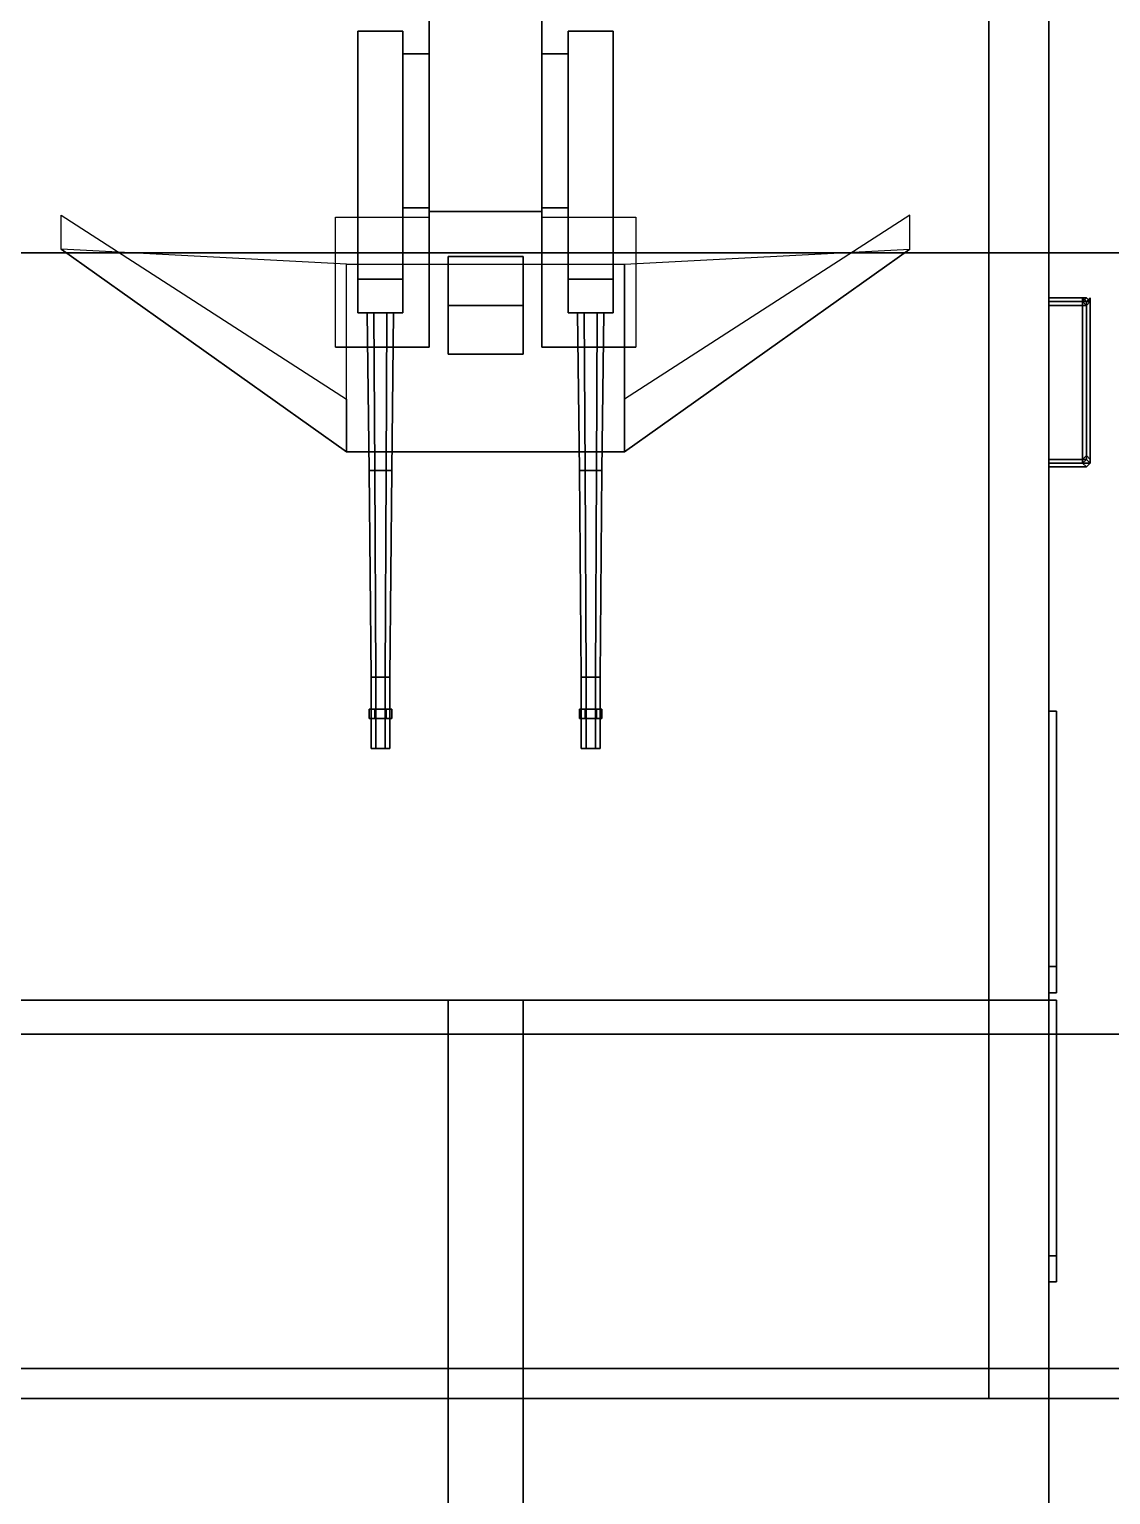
# Model space of a CAD drawing. Header units: millimetres. Extents: x -4.3 to 4.2, y -17.1 to 26.5.
# Drawn here: x -1.215 to 1.665, y 9.744 to 13.645 of the extents above; entities that cross this region are included whole.
import ezdxf

# ---------------------------------------------------------------- set-up
doc = ezdxf.new("R2010")
doc.units = ezdxf.units.MM
for name, color, linetype in [('gun', 1, 'Continuous'), ('sleeve', 5, 'Continuous'), ('turret', 2, 'Continuous')]:
    doc.layers.add(name, color=color, linetype=linetype)

msp = doc.modelspace()

# ---------------------------------------------------------------- linework, layer by layer
for points in [[(4.2, 16.87, -0.3447), (4.2, 10.97, -1.04), (-4.2, 10.97, -1.04), (-4.2, 16.87, -0.3447)], [(1.34, 15.01, 1.21), (-1.34, 15.01, 1.21), (-1.34, 10, 1.21), (1.34, 10, 1.21)], [(1.34, 15.01, 1.21), (1.34, 10, 1.21), (1.34, 10, 3.17), (1.34, 15.01, 3.17)], [(1.5, 11.06, 5.6), (1.5, 14.9, 5.6), (-1.5, 14.9, 5.6), (-1.5, 11.06, 5.6)], [(-1.5, 13.05, 5.5), (-1.5, 14.9, 5.5), (1.5, 14.9, 5.5), (1.5, 13.05, 5.5)], [(1.5, 13.05, 5.5), (1.5, 14.9, 5.5), (1.5, 14.9, 5.6), (1.5, 8.95, 5.6)], [(3.25, 13.05, 3.4), (3.83, 14.17, 3.4), (-3.83, 14.17, 3.4), (-3.25, 13.05, 3.4)], [(-3.25, 13.05, 3.17), (-3.83, 14.17, 3.17), (3.83, 14.17, 3.17), (3.25, 13.05, 3.17)], [(-3.25, 10.08, 3.17), (-3.25, 13.05, 3.17), (3.25, 13.05, 3.17), (3.25, 10.08, 3.17)], [(1.5, 13.05, 5.5), (1.5, 13.05, 3.4), (-1.5, 13.05, 3.4), (-1.5, 13.05, 5.5)], [(3.25, 10.08, 3.4), (3.25, 13.05, 3.4), (1.5, 13.05, 3.4), (1.5, 8.95, 3.4)], [(1.5, 11.83, 3.52), (1.5, 13.05, 3.4), (1.5, 13.05, 5.5), (1.5, 11.83, 5.32)], [(1.5, 11.83, 3.52), (1.5, 10.38, 3.52), (1.5, 8.95, 3.4), (1.5, 13.05, 3.4)], [(1.5, 13.05, 5.5), (1.5, 8.95, 5.6), (1.5, 10.38, 5.32), (1.5, 11.83, 5.32)], [(1.5, 12.93, 5.56), (1.5, 12.92, 5.57), (1.61, 12.92, 5.57), (1.6, 12.93, 5.56)], [(1.5, 12.92, 5.55), (1.5, 12.93, 5.56), (1.6, 12.93, 5.56), (1.59, 12.92, 5.55)], [(1.5, 12.91, 5.56), (1.5, 12.92, 5.55), (1.59, 12.92, 5.55), (1.6, 12.91, 5.56)], [(1.5, 12.92, 5.57), (1.5, 12.91, 5.56), (1.6, 12.91, 5.56), (1.61, 12.92, 5.57)], [(1.6, 12.93, 3.4), (1.59, 12.92, 3.4), (1.59, 12.92, 5.55), (1.6, 12.93, 5.56)], [(1.6, 12.92, 3.85), (1.59, 12.93, 3.84), (1.59, 12.5, 3.84), (1.6, 12.51, 3.85)], [(1.59, 12.93, 3.84), (1.6, 12.92, 3.83), (1.6, 12.51, 3.83), (1.59, 12.5, 3.84)], [(1.6, 12.92, 3.57), (1.59, 12.93, 3.56), (1.59, 12.5, 3.56), (1.6, 12.51, 3.57)], [(1.59, 12.93, 3.56), (1.6, 12.92, 3.55), (1.6, 12.51, 3.55), (1.59, 12.5, 3.56)], [(1.59, 12.92, 3.4), (1.6, 12.91, 3.4), (1.6, 12.91, 5.56), (1.59, 12.92, 5.55)], [(1.6, 12.91, 4.67), (1.59, 12.92, 4.66), (1.59, 12.49, 4.66), (1.6, 12.5, 4.67)], [(1.59, 12.92, 4.66), (1.6, 12.91, 4.65), (1.6, 12.5, 4.65), (1.59, 12.49, 4.66)], [(1.6, 12.91, 4.39), (1.59, 12.92, 4.38), (1.59, 12.49, 4.38), (1.6, 12.5, 4.39)], [(1.59, 12.92, 4.38), (1.6, 12.91, 4.37), (1.6, 12.5, 4.37), (1.59, 12.49, 4.38)], [(1.6, 12.91, 4.12), (1.59, 12.92, 4.11), (1.59, 12.49, 4.11), (1.6, 12.5, 4.12)], [(1.59, 12.92, 4.11), (1.6, 12.91, 4.1), (1.6, 12.5, 4.1), (1.59, 12.49, 4.11)], [(1.6, 12.91, 5.5), (1.59, 12.92, 5.49), (1.59, 12.49, 5.49), (1.6, 12.5, 5.5)], [(1.59, 12.92, 5.49), (1.6, 12.91, 5.48), (1.6, 12.5, 5.48), (1.59, 12.49, 5.49)], [(1.6, 12.91, 5.22), (1.59, 12.92, 5.21), (1.59, 12.49, 5.21), (1.6, 12.5, 5.22)], [(1.59, 12.92, 5.21), (1.6, 12.91, 5.2), (1.6, 12.5, 5.2), (1.59, 12.49, 5.21)], [(1.6, 12.91, 4.95), (1.59, 12.92, 4.94), (1.59, 12.49, 4.94), (1.6, 12.5, 4.95)], [(1.59, 12.92, 4.94), (1.6, 12.91, 4.93), (1.6, 12.5, 4.93), (1.59, 12.49, 4.94)], [(1.61, 12.92, 3.4), (1.6, 12.93, 3.4), (1.6, 12.93, 5.56), (1.61, 12.92, 5.57)], [(1.61, 12.93, 3.84), (1.6, 12.92, 3.85), (1.6, 12.51, 3.85), (1.61, 12.5, 3.84)], [(1.6, 12.92, 3.83), (1.61, 12.93, 3.84), (1.61, 12.5, 3.84), (1.6, 12.51, 3.83)], [(1.61, 12.93, 3.56), (1.6, 12.92, 3.57), (1.6, 12.51, 3.57), (1.61, 12.5, 3.56)], [(1.6, 12.92, 3.55), (1.61, 12.93, 3.56), (1.61, 12.5, 3.56), (1.6, 12.51, 3.55)], [(1.6, 12.91, 3.4), (1.61, 12.92, 3.4), (1.61, 12.92, 5.57), (1.6, 12.91, 5.56)], [(1.61, 12.92, 4.66), (1.6, 12.91, 4.67), (1.6, 12.5, 4.67), (1.61, 12.49, 4.66)], [(1.6, 12.91, 4.65), (1.61, 12.92, 4.66), (1.61, 12.49, 4.66), (1.6, 12.5, 4.65)], [(1.61, 12.92, 4.38), (1.6, 12.91, 4.39), (1.6, 12.5, 4.39), (1.61, 12.49, 4.38)], [(1.6, 12.91, 4.37), (1.61, 12.92, 4.38), (1.61, 12.49, 4.38), (1.6, 12.5, 4.37)], [(1.61, 12.92, 4.11), (1.6, 12.91, 4.12), (1.6, 12.5, 4.12), (1.61, 12.49, 4.11)], [(1.6, 12.91, 4.1), (1.61, 12.92, 4.11), (1.61, 12.49, 4.11), (1.6, 12.5, 4.1)], [(1.61, 12.92, 5.49), (1.6, 12.91, 5.5), (1.6, 12.5, 5.5), (1.61, 12.49, 5.49)], [(1.6, 12.91, 5.48), (1.61, 12.92, 5.49), (1.61, 12.49, 5.49), (1.6, 12.5, 5.48)], [(1.61, 12.92, 5.21), (1.6, 12.91, 5.22), (1.6, 12.5, 5.22), (1.61, 12.49, 5.21)], [(1.6, 12.91, 5.2), (1.61, 12.92, 5.21), (1.61, 12.49, 5.21), (1.6, 12.5, 5.2)], [(1.61, 12.92, 4.94), (1.6, 12.91, 4.95), (1.6, 12.5, 4.95), (1.61, 12.49, 4.94)], [(1.6, 12.91, 4.93), (1.61, 12.92, 4.94), (1.61, 12.49, 4.94), (1.6, 12.5, 4.93)], [(1.5, 12.5, 5.56), (1.5, 12.49, 5.57), (1.61, 12.49, 5.57), (1.6, 12.5, 5.56)], [(1.5, 12.49, 5.55), (1.5, 12.5, 5.56), (1.6, 12.5, 5.56), (1.59, 12.49, 5.55)], [(1.5, 12.48, 5.56), (1.5, 12.49, 5.55), (1.59, 12.49, 5.55), (1.6, 12.48, 5.56)], [(1.5, 12.49, 5.57), (1.5, 12.48, 5.56), (1.6, 12.48, 5.56), (1.61, 12.49, 5.57)], [(1.6, 12.5, 3.4), (1.59, 12.49, 3.4), (1.59, 12.49, 5.55), (1.6, 12.5, 5.56)], [(1.59, 12.49, 3.4), (1.6, 12.48, 3.4), (1.6, 12.48, 5.56), (1.59, 12.49, 5.55)], [(1.61, 12.49, 3.4), (1.6, 12.5, 3.4), (1.6, 12.5, 5.56), (1.61, 12.49, 5.57)], [(1.6, 12.48, 3.4), (1.61, 12.49, 3.4), (1.61, 12.49, 5.57), (1.6, 12.48, 5.56)], [(1.52, 11.83, 5.32), (1.52, 11.83, 3.52), (1.5, 11.83, 3.52), (1.5, 11.83, 5.32)], [(1.52, 11.83, 3.52), (1.52, 11.15, 3.52), (1.5, 11.15, 3.52), (1.5, 11.83, 3.52)], [(1.5, 11.83, 5.32), (1.5, 11.15, 5.32), (1.52, 11.15, 5.32), (1.52, 11.83, 5.32)], [(1.52, 11.15, 5.32), (1.52, 11.15, 3.52), (1.52, 11.83, 3.52), (1.52, 11.83, 5.32)], [(1.5, 11.15, 5.32), (1.5, 11.15, 5.24), (1.52, 11.15, 5.24), (1.52, 11.15, 5.32)], [(1.52, 11.15, 5.16), (1.52, 11.08, 5.16), (1.5, 11.08, 5.16), (1.5, 11.15, 5.16)], [(1.5, 11.15, 5.24), (1.5, 11.08, 5.24), (1.52, 11.08, 5.24), (1.52, 11.15, 5.24)], [(1.5, 11.15, 3.69), (1.5, 11.08, 3.69), (1.52, 11.08, 3.69), (1.52, 11.15, 3.69)], [(1.52, 11.15, 3.61), (1.52, 11.08, 3.61), (1.5, 11.08, 3.61), (1.5, 11.15, 3.61)], [(1.5, 11.15, 5.16), (1.5, 11.15, 3.69), (1.52, 11.15, 3.69), (1.52, 11.15, 5.16)], [(1.52, 11.15, 3.52), (1.52, 11.15, 3.61), (1.5, 11.15, 3.61), (1.5, 11.15, 3.52)], [(1.5, 11.15, 3.61), (1.5, 11.08, 3.61), (1.5, 11.06, 3.52), (1.5, 11.15, 3.52)], [(1.5, 11.15, 5.16), (1.5, 11.08, 5.16), (1.5, 11.08, 3.69), (1.5, 11.15, 3.69)], [(1.5, 11.15, 5.32), (1.5, 11.06, 5.32), (1.5, 11.08, 5.24), (1.5, 11.15, 5.24)], [(1.52, 11.08, 5.24), (1.52, 11.08, 5.16), (1.52, 11.15, 5.16), (1.52, 11.15, 5.24)], [(1.52, 11.08, 3.69), (1.52, 11.08, 3.61), (1.52, 11.15, 3.61), (1.52, 11.15, 3.69)], [(1.5, 11.08, 5.24), (1.5, 11.08, 5.16), (1.52, 11.08, 5.16), (1.52, 11.08, 5.24)], [(1.5, 11.08, 3.69), (1.5, 11.08, 3.61), (1.52, 11.08, 3.61), (1.52, 11.08, 3.69)], [(1.5, 11.06, 5.32), (1.5, 11.06, 3.52), (1.5, 11.08, 3.61), (1.5, 11.08, 5.24)], [(-1.5, 11.06, 5.6), (-1.5, 8.95, 5.6), (-0.1, 8.95, 5.74), (-0.1, 11.06, 5.74)], [(0.1, 11.06, 5.74), (1.5, 11.06, 5.6), (-1.5, 11.06, 5.6), (-0.1, 11.06, 5.74)], [(-0.1, 11.06, 5.74), (-0.1, 8.95, 5.74), (0.1, 8.95, 5.74), (0.1, 11.06, 5.74)], [(0.1, 8.95, 5.74), (1.5, 8.95, 5.6), (1.5, 11.06, 5.6), (0.1, 11.06, 5.74)], [(1.52, 11.06, 5.32), (1.52, 11.06, 3.52), (1.5, 11.06, 3.52), (1.5, 11.06, 5.32)], [(1.52, 11.06, 3.52), (1.52, 10.38, 3.52), (1.5, 10.38, 3.52), (1.5, 11.06, 3.52)], [(1.5, 11.06, 5.32), (1.5, 10.38, 5.32), (1.52, 10.38, 5.32), (1.52, 11.06, 5.32)], [(1.52, 10.38, 5.32), (1.52, 10.38, 3.52), (1.52, 11.06, 3.52), (1.52, 11.06, 5.32)], [(4.2, 10.97, -1.04), (4.2, -10.52, -1.04), (-4.2, -10.52, -1.04), (-4.2, 10.97, -1.04)], [(1.5, 10.38, 5.16), (1.5, 10.38, 3.69), (1.52, 10.38, 3.69), (1.52, 10.38, 5.16)], [(1.52, 10.38, 3.52), (1.52, 10.38, 3.61), (1.5, 10.38, 3.61), (1.5, 10.38, 3.52)], [(1.52, 10.38, 3.61), (1.52, 10.31, 3.61), (1.5, 10.31, 3.61), (1.5, 10.38, 3.61)], [(1.5, 10.38, 3.69), (1.5, 10.31, 3.69), (1.52, 10.31, 3.69), (1.52, 10.38, 3.69)], [(1.5, 10.38, 5.32), (1.5, 10.38, 5.24), (1.52, 10.38, 5.24), (1.52, 10.38, 5.32)], [(1.5, 10.38, 5.24), (1.5, 10.31, 5.24), (1.52, 10.31, 5.24), (1.52, 10.38, 5.24)], [(1.52, 10.38, 5.16), (1.52, 10.31, 5.16), (1.5, 10.31, 5.16), (1.5, 10.38, 5.16)], [(1.5, 10.38, 3.61), (1.5, 10.31, 3.61), (1.5, 8.95, 3.4), (1.5, 10.38, 3.52)], [(1.5, 10.38, 5.16), (1.5, 10.31, 5.16), (1.5, 10.31, 3.69), (1.5, 10.38, 3.69)], [(1.5, 10.38, 5.32), (1.5, 8.95, 5.6), (1.5, 10.31, 5.24), (1.5, 10.38, 5.24)], [(1.52, 10.31, 3.69), (1.52, 10.31, 3.61), (1.52, 10.38, 3.61), (1.52, 10.38, 3.69)], [(1.52, 10.31, 5.24), (1.52, 10.31, 5.16), (1.52, 10.38, 5.16), (1.52, 10.38, 5.24)], [(1.5, 10.31, 3.69), (1.5, 10.31, 3.61), (1.52, 10.31, 3.61), (1.52, 10.31, 3.69)], [(1.5, 10.31, 5.24), (1.5, 10.31, 5.16), (1.52, 10.31, 5.16), (1.52, 10.31, 5.24)], [(1.5, 8.95, 5.6), (1.5, 8.95, 3.4), (1.5, 10.31, 3.61), (1.5, 10.31, 5.24)], [(3.25, 10.08, 3.17), (1.5, 8.95, 3.17), (-1.5, 8.95, 3.17), (-3.25, 10.08, 3.17)], [(1.5, 8.95, 3.4), (1.5, 8.95, 3.17), (3.25, 10.08, 3.17), (3.25, 10.08, 3.4)], [(3.1, 10, 1.21), (-3.1, 10, 1.21), (-4.2, 6.98, 1.21), (4.2, 6.98, 1.21)], [(1.34, 10, 3.17), (1.34, 10, 1.21), (3.1, 10, 1.21), (3.1, 10, 3.17)]]:
    msp.add_3dface(points)
at = {"layer": 'gun'}
for points in [[(-0.31, 12.47, 6.35), (-0.295, 12.47, 6.376), (-0.2975, 12.89, 6.3803), (-0.315, 12.89, 6.35)], [(-0.295, 12.47, 6.324), (-0.31, 12.47, 6.35), (-0.315, 12.89, 6.35), (-0.2975, 12.89, 6.3197)], [(-0.295, 12.47, 6.604), (-0.31, 12.47, 6.63), (-0.315, 12.89, 6.63), (-0.2975, 12.89, 6.5997)], [(-0.31, 12.47, 6.63), (-0.295, 12.47, 6.656), (-0.2975, 12.89, 6.6603), (-0.315, 12.89, 6.63)], [(-0.265, 12.47, 6.324), (-0.295, 12.47, 6.324), (-0.2975, 12.89, 6.3197), (-0.2625, 12.89, 6.3197)], [(-0.295, 12.47, 6.376), (-0.265, 12.47, 6.376), (-0.2625, 12.89, 6.3803), (-0.2975, 12.89, 6.3803)], [(-0.295, 12.47, 6.656), (-0.265, 12.47, 6.656), (-0.2625, 12.89, 6.6603), (-0.2975, 12.89, 6.6603)], [(-0.265, 12.47, 6.604), (-0.295, 12.47, 6.604), (-0.2975, 12.89, 6.5997), (-0.2625, 12.89, 6.5997)], [(-0.265, 12.47, 6.376), (-0.25, 12.47, 6.35), (-0.245, 12.89, 6.35), (-0.2625, 12.89, 6.3803)], [(-0.25, 12.47, 6.35), (-0.265, 12.47, 6.324), (-0.2625, 12.89, 6.3197), (-0.245, 12.89, 6.35)], [(-0.25, 12.47, 6.63), (-0.265, 12.47, 6.604), (-0.2625, 12.89, 6.5997), (-0.245, 12.89, 6.63)], [(-0.265, 12.47, 6.656), (-0.25, 12.47, 6.63), (-0.245, 12.89, 6.63), (-0.2625, 12.89, 6.6603)], [(0.265, 12.47, 6.324), (0.25, 12.47, 6.35), (0.245, 12.89, 6.35), (0.2625, 12.89, 6.3197)], [(0.25, 12.47, 6.35), (0.265, 12.47, 6.376), (0.2625, 12.89, 6.3803), (0.245, 12.89, 6.35)], [(0.265, 12.47, 6.604), (0.25, 12.47, 6.63), (0.245, 12.89, 6.63), (0.2625, 12.89, 6.5997)], [(0.25, 12.47, 6.63), (0.265, 12.47, 6.656), (0.2625, 12.89, 6.6603), (0.245, 12.89, 6.63)], [(0.265, 12.47, 6.376), (0.295, 12.47, 6.376), (0.2975, 12.89, 6.3803), (0.2625, 12.89, 6.3803)], [(0.295, 12.47, 6.324), (0.265, 12.47, 6.324), (0.2625, 12.89, 6.3197), (0.2975, 12.89, 6.3197)], [(0.265, 12.47, 6.656), (0.295, 12.47, 6.656), (0.2975, 12.89, 6.6603), (0.2625, 12.89, 6.6603)], [(0.295, 12.47, 6.604), (0.265, 12.47, 6.604), (0.2625, 12.89, 6.5997), (0.2975, 12.89, 6.5997)], [(0.31, 12.47, 6.35), (0.295, 12.47, 6.324), (0.2975, 12.89, 6.3197), (0.315, 12.89, 6.35)], [(0.295, 12.47, 6.376), (0.31, 12.47, 6.35), (0.315, 12.89, 6.35), (0.2975, 12.89, 6.3803)], [(0.31, 12.47, 6.63), (0.295, 12.47, 6.604), (0.2975, 12.89, 6.5997), (0.315, 12.89, 6.63)], [(0.295, 12.47, 6.656), (0.31, 12.47, 6.63), (0.315, 12.89, 6.63), (0.2975, 12.89, 6.6603)], [(-0.295, 12.47, 6.376), (-0.31, 12.47, 6.35), (-0.305, 11.92, 6.35), (-0.2925, 11.92, 6.3717)], [(-0.31, 12.47, 6.35), (-0.295, 12.47, 6.324), (-0.2925, 11.92, 6.3283), (-0.305, 11.92, 6.35)], [(-0.31, 12.47, 6.63), (-0.295, 12.47, 6.604), (-0.2925, 11.92, 6.6083), (-0.305, 11.92, 6.63)], [(-0.295, 12.47, 6.656), (-0.31, 12.47, 6.63), (-0.305, 11.92, 6.63), (-0.2925, 11.92, 6.6517)], [(-0.295, 12.47, 6.324), (-0.265, 12.47, 6.324), (-0.2675, 11.92, 6.3283), (-0.2925, 11.92, 6.3283)], [(-0.265, 12.47, 6.376), (-0.295, 12.47, 6.376), (-0.2925, 11.92, 6.3717), (-0.2675, 11.92, 6.3717)], [(-0.265, 12.47, 6.656), (-0.295, 12.47, 6.656), (-0.2925, 11.92, 6.6517), (-0.2675, 11.92, 6.6517)], [(-0.295, 12.47, 6.604), (-0.265, 12.47, 6.604), (-0.2675, 11.92, 6.6083), (-0.2925, 11.92, 6.6083)], [(-0.25, 12.47, 6.35), (-0.265, 12.47, 6.376), (-0.2675, 11.92, 6.3717), (-0.255, 11.92, 6.35)], [(-0.265, 12.47, 6.324), (-0.25, 12.47, 6.35), (-0.255, 11.92, 6.35), (-0.2675, 11.92, 6.3283)], [(-0.265, 12.47, 6.604), (-0.25, 12.47, 6.63), (-0.255, 11.92, 6.63), (-0.2675, 11.92, 6.6083)], [(-0.25, 12.47, 6.63), (-0.265, 12.47, 6.656), (-0.2675, 11.92, 6.6517), (-0.255, 11.92, 6.63)], [(0.25, 12.47, 6.35), (0.265, 12.47, 6.324), (0.2675, 11.92, 6.3283), (0.255, 11.92, 6.35)], [(0.265, 12.47, 6.376), (0.25, 12.47, 6.35), (0.255, 11.92, 6.35), (0.2675, 11.92, 6.3717)], [(0.25, 12.47, 6.63), (0.265, 12.47, 6.604), (0.2675, 11.92, 6.6083), (0.255, 11.92, 6.63)], [(0.265, 12.47, 6.656), (0.25, 12.47, 6.63), (0.255, 11.92, 6.63), (0.2675, 11.92, 6.6517)], [(0.295, 12.47, 6.376), (0.265, 12.47, 6.376), (0.2675, 11.92, 6.3717), (0.2925, 11.92, 6.3717)], [(0.265, 12.47, 6.324), (0.295, 12.47, 6.324), (0.2925, 11.92, 6.3283), (0.2675, 11.92, 6.3283)], [(0.295, 12.47, 6.656), (0.265, 12.47, 6.656), (0.2675, 11.92, 6.6517), (0.2925, 11.92, 6.6517)], [(0.265, 12.47, 6.604), (0.295, 12.47, 6.604), (0.2925, 11.92, 6.6083), (0.2675, 11.92, 6.6083)], [(0.295, 12.47, 6.324), (0.31, 12.47, 6.35), (0.305, 11.92, 6.35), (0.2925, 11.92, 6.3283)], [(0.31, 12.47, 6.35), (0.295, 12.47, 6.376), (0.2925, 11.92, 6.3717), (0.305, 11.92, 6.35)], [(0.295, 12.47, 6.604), (0.31, 12.47, 6.63), (0.305, 11.92, 6.63), (0.2925, 11.92, 6.6083)], [(0.31, 12.47, 6.63), (0.295, 12.47, 6.656), (0.2925, 11.92, 6.6517), (0.305, 11.92, 6.63)], [(-0.305, 11.73, 6.35), (-0.2925, 11.73, 6.3717), (-0.2925, 11.92, 6.3717), (-0.305, 11.92, 6.35)], [(-0.2925, 11.73, 6.3283), (-0.305, 11.73, 6.35), (-0.305, 11.92, 6.35), (-0.2925, 11.92, 6.3283)], [(-0.2925, 11.73, 6.6083), (-0.305, 11.73, 6.63), (-0.305, 11.92, 6.63), (-0.2925, 11.92, 6.6083)], [(-0.305, 11.73, 6.63), (-0.2925, 11.73, 6.6517), (-0.2925, 11.92, 6.6517), (-0.305, 11.92, 6.63)], [(-0.2675, 11.73, 6.3283), (-0.2925, 11.73, 6.3283), (-0.2925, 11.92, 6.3283), (-0.2675, 11.92, 6.3283)], [(-0.2925, 11.73, 6.3717), (-0.2675, 11.73, 6.3717), (-0.2675, 11.92, 6.3717), (-0.2925, 11.92, 6.3717)], [(-0.2925, 11.73, 6.6517), (-0.2675, 11.73, 6.6517), (-0.2675, 11.92, 6.6517), (-0.2925, 11.92, 6.6517)], [(-0.2675, 11.73, 6.6083), (-0.2925, 11.73, 6.6083), (-0.2925, 11.92, 6.6083), (-0.2675, 11.92, 6.6083)], [(-0.2675, 11.73, 6.3717), (-0.255, 11.73, 6.35), (-0.255, 11.92, 6.35), (-0.2675, 11.92, 6.3717)], [(-0.255, 11.73, 6.35), (-0.2675, 11.73, 6.3283), (-0.2675, 11.92, 6.3283), (-0.255, 11.92, 6.35)], [(-0.255, 11.73, 6.63), (-0.2675, 11.73, 6.6083), (-0.2675, 11.92, 6.6083), (-0.255, 11.92, 6.63)], [(-0.2675, 11.73, 6.6517), (-0.255, 11.73, 6.63), (-0.255, 11.92, 6.63), (-0.2675, 11.92, 6.6517)], [(0.2675, 11.73, 6.3283), (0.255, 11.73, 6.35), (0.255, 11.92, 6.35), (0.2675, 11.92, 6.3283)], [(0.255, 11.73, 6.35), (0.2675, 11.73, 6.3717), (0.2675, 11.92, 6.3717), (0.255, 11.92, 6.35)], [(0.2675, 11.73, 6.6083), (0.255, 11.73, 6.63), (0.255, 11.92, 6.63), (0.2675, 11.92, 6.6083)], [(0.255, 11.73, 6.63), (0.2675, 11.73, 6.6517), (0.2675, 11.92, 6.6517), (0.255, 11.92, 6.63)], [(0.2675, 11.73, 6.3717), (0.2925, 11.73, 6.3717), (0.2925, 11.92, 6.3717), (0.2675, 11.92, 6.3717)], [(0.2925, 11.73, 6.3283), (0.2675, 11.73, 6.3283), (0.2675, 11.92, 6.3283), (0.2925, 11.92, 6.3283)], [(0.2675, 11.73, 6.6517), (0.2925, 11.73, 6.6517), (0.2925, 11.92, 6.6517), (0.2675, 11.92, 6.6517)], [(0.2925, 11.73, 6.6083), (0.2675, 11.73, 6.6083), (0.2675, 11.92, 6.6083), (0.2925, 11.92, 6.6083)], [(0.305, 11.73, 6.35), (0.2925, 11.73, 6.3283), (0.2925, 11.92, 6.3283), (0.305, 11.92, 6.35)], [(0.2925, 11.73, 6.3717), (0.305, 11.73, 6.35), (0.305, 11.92, 6.35), (0.2925, 11.92, 6.3717)], [(0.305, 11.73, 6.63), (0.2925, 11.73, 6.6083), (0.2925, 11.92, 6.6083), (0.305, 11.92, 6.63)], [(0.2925, 11.73, 6.6517), (0.305, 11.73, 6.63), (0.305, 11.92, 6.63), (0.2925, 11.92, 6.6517)], [(-0.31, 11.81, 6.35), (-0.295, 11.81, 6.376), (-0.295, 11.835, 6.376), (-0.31, 11.835, 6.35)], [(-0.295, 11.835, 6.376), (-0.265, 11.835, 6.376), (-0.25, 11.835, 6.35), (-0.31, 11.835, 6.35)], [(-0.295, 11.81, 6.324), (-0.31, 11.81, 6.35), (-0.31, 11.835, 6.35), (-0.295, 11.835, 6.324)], [(-0.31, 11.835, 6.35), (-0.25, 11.835, 6.35), (-0.265, 11.835, 6.324), (-0.295, 11.835, 6.324)], [(-0.31, 11.835, 6.63), (-0.25, 11.835, 6.63), (-0.265, 11.835, 6.604), (-0.295, 11.835, 6.604)], [(-0.295, 11.81, 6.604), (-0.31, 11.81, 6.63), (-0.31, 11.835, 6.63), (-0.295, 11.835, 6.604)], [(-0.295, 11.835, 6.656), (-0.265, 11.835, 6.656), (-0.25, 11.835, 6.63), (-0.31, 11.835, 6.63)], [(-0.31, 11.81, 6.63), (-0.295, 11.81, 6.656), (-0.295, 11.835, 6.656), (-0.31, 11.835, 6.63)], [(-0.265, 11.81, 6.324), (-0.295, 11.81, 6.324), (-0.295, 11.835, 6.324), (-0.265, 11.835, 6.324)], [(-0.295, 11.81, 6.376), (-0.265, 11.81, 6.376), (-0.265, 11.835, 6.376), (-0.295, 11.835, 6.376)], [(-0.295, 11.81, 6.656), (-0.265, 11.81, 6.656), (-0.265, 11.835, 6.656), (-0.295, 11.835, 6.656)], [(-0.265, 11.81, 6.604), (-0.295, 11.81, 6.604), (-0.295, 11.835, 6.604), (-0.265, 11.835, 6.604)], [(-0.265, 11.81, 6.376), (-0.25, 11.81, 6.35), (-0.25, 11.835, 6.35), (-0.265, 11.835, 6.376)], [(-0.25, 11.81, 6.35), (-0.265, 11.81, 6.324), (-0.265, 11.835, 6.324), (-0.25, 11.835, 6.35)], [(-0.25, 11.81, 6.63), (-0.265, 11.81, 6.604), (-0.265, 11.835, 6.604), (-0.25, 11.835, 6.63)], [(-0.265, 11.81, 6.656), (-0.25, 11.81, 6.63), (-0.25, 11.835, 6.63), (-0.265, 11.835, 6.656)], [(0.25, 11.835, 6.35), (0.31, 11.835, 6.35), (0.295, 11.835, 6.324), (0.265, 11.835, 6.324)], [(0.265, 11.81, 6.324), (0.25, 11.81, 6.35), (0.25, 11.835, 6.35), (0.265, 11.835, 6.324)], [(0.265, 11.835, 6.376), (0.295, 11.835, 6.376), (0.31, 11.835, 6.35), (0.25, 11.835, 6.35)], [(0.25, 11.81, 6.35), (0.265, 11.81, 6.376), (0.265, 11.835, 6.376), (0.25, 11.835, 6.35)], [(0.265, 11.81, 6.604), (0.25, 11.81, 6.63), (0.25, 11.835, 6.63), (0.265, 11.835, 6.604)], [(0.25, 11.835, 6.63), (0.31, 11.835, 6.63), (0.295, 11.835, 6.604), (0.265, 11.835, 6.604)], [(0.25, 11.81, 6.63), (0.265, 11.81, 6.656), (0.265, 11.835, 6.656), (0.25, 11.835, 6.63)], [(0.265, 11.835, 6.656), (0.295, 11.835, 6.656), (0.31, 11.835, 6.63), (0.25, 11.835, 6.63)], [(0.265, 11.81, 6.376), (0.295, 11.81, 6.376), (0.295, 11.835, 6.376), (0.265, 11.835, 6.376)], [(0.295, 11.81, 6.324), (0.265, 11.81, 6.324), (0.265, 11.835, 6.324), (0.295, 11.835, 6.324)], [(0.265, 11.81, 6.656), (0.295, 11.81, 6.656), (0.295, 11.835, 6.656), (0.265, 11.835, 6.656)], [(0.295, 11.81, 6.604), (0.265, 11.81, 6.604), (0.265, 11.835, 6.604), (0.295, 11.835, 6.604)], [(0.31, 11.81, 6.35), (0.295, 11.81, 6.324), (0.295, 11.835, 6.324), (0.31, 11.835, 6.35)], [(0.295, 11.81, 6.376), (0.31, 11.81, 6.35), (0.31, 11.835, 6.35), (0.295, 11.835, 6.376)], [(0.31, 11.81, 6.63), (0.295, 11.81, 6.604), (0.295, 11.835, 6.604), (0.31, 11.835, 6.63)], [(0.295, 11.81, 6.656), (0.31, 11.81, 6.63), (0.31, 11.835, 6.63), (0.295, 11.835, 6.656)], [(-0.31, 11.81, 6.35), (-0.25, 11.81, 6.35), (-0.265, 11.81, 6.376), (-0.295, 11.81, 6.376)], [(-0.295, 11.81, 6.324), (-0.265, 11.81, 6.324), (-0.25, 11.81, 6.35), (-0.31, 11.81, 6.35)], [(-0.295, 11.81, 6.604), (-0.265, 11.81, 6.604), (-0.25, 11.81, 6.63), (-0.31, 11.81, 6.63)], [(-0.31, 11.81, 6.63), (-0.25, 11.81, 6.63), (-0.265, 11.81, 6.656), (-0.295, 11.81, 6.656)], [(0.265, 11.81, 6.324), (0.295, 11.81, 6.324), (0.31, 11.81, 6.35), (0.25, 11.81, 6.35)], [(0.25, 11.81, 6.35), (0.31, 11.81, 6.35), (0.295, 11.81, 6.376), (0.265, 11.81, 6.376)], [(0.265, 11.81, 6.604), (0.295, 11.81, 6.604), (0.31, 11.81, 6.63), (0.25, 11.81, 6.63)], [(0.25, 11.81, 6.63), (0.31, 11.81, 6.63), (0.295, 11.81, 6.656), (0.265, 11.81, 6.656)], [(-0.305, 11.73, 6.35), (-0.255, 11.73, 6.35), (-0.2675, 11.73, 6.3717), (-0.2925, 11.73, 6.3717)], [(-0.2925, 11.73, 6.3283), (-0.2675, 11.73, 6.3283), (-0.255, 11.73, 6.35), (-0.305, 11.73, 6.35)], [(-0.2925, 11.73, 6.6083), (-0.2675, 11.73, 6.6083), (-0.255, 11.73, 6.63), (-0.305, 11.73, 6.63)], [(-0.305, 11.73, 6.63), (-0.255, 11.73, 6.63), (-0.2675, 11.73, 6.6517), (-0.2925, 11.73, 6.6517)], [(0.2675, 11.73, 6.3283), (0.2925, 11.73, 6.3283), (0.305, 11.73, 6.35), (0.255, 11.73, 6.35)], [(0.255, 11.73, 6.35), (0.305, 11.73, 6.35), (0.2925, 11.73, 6.3717), (0.2675, 11.73, 6.3717)], [(0.2675, 11.73, 6.6083), (0.2925, 11.73, 6.6083), (0.305, 11.73, 6.63), (0.255, 11.73, 6.63)], [(0.255, 11.73, 6.63), (0.305, 11.73, 6.63), (0.2925, 11.73, 6.6517), (0.2675, 11.73, 6.6517)]]:
    msp.add_3dface(points, dxfattribs=at)
at = {"layer": 'sleeve'}
for points in [[(-0.15, 12.7987, 6.2151), (-0.15, 13.1451, 5.8687), (-0.15, 13.81, 6.17), (-0.15, 13.81, 6.2151)], [(-0.15, 12.8, 6.7049), (-0.15, 12.7987, 6.2151), (-0.15, 13.81, 6.2151), (-0.15, 13.81, 6.7049)], [(0.15, 12.7987, 6.2151), (0.15, 13.1451, 5.8687), (0.15, 13.81, 6.17), (0.15, 13.81, 6.2151)], [(0.15, 12.8, 6.7049), (0.15, 12.7987, 6.2151), (0.15, 13.81, 6.2151), (0.15, 13.81, 6.7049)], [(-0.34, 13.64, 6.42), (-0.34, 13.64, 6.27), (-0.34, 12.98, 6.27), (-0.34, 12.98, 6.42)], [(-0.22, 13.64, 6.42), (-0.22, 13.64, 6.27), (-0.34, 13.64, 6.27), (-0.34, 13.64, 6.42)], [(-0.34, 12.98, 6.27), (-0.34, 13.64, 6.27), (-0.22, 13.64, 6.27), (-0.22, 12.98, 6.27)], [(-0.22, 12.98, 6.42), (-0.22, 13.64, 6.42), (-0.34, 13.64, 6.42), (-0.34, 12.98, 6.42)], [(-0.22, 12.98, 6.7), (-0.22, 13.64, 6.7), (-0.34, 13.64, 6.7), (-0.34, 12.98, 6.7)], [(-0.34, 12.98, 6.55), (-0.34, 13.64, 6.55), (-0.22, 13.64, 6.55), (-0.22, 12.98, 6.55)], [(-0.22, 13.64, 6.7), (-0.22, 13.64, 6.55), (-0.34, 13.64, 6.55), (-0.34, 13.64, 6.7)], [(-0.34, 13.64, 6.7), (-0.34, 13.64, 6.55), (-0.34, 12.98, 6.55), (-0.34, 12.98, 6.7)], [(-0.22, 12.98, 6.27), (-0.22, 13.64, 6.27), (-0.22, 13.64, 6.42), (-0.22, 12.98, 6.42)], [(-0.22, 12.98, 6.55), (-0.22, 13.64, 6.55), (-0.22, 13.64, 6.7), (-0.22, 12.98, 6.7)], [(0.34, 12.98, 6.42), (0.34, 13.64, 6.42), (0.22, 13.64, 6.42), (0.22, 12.98, 6.42)], [(0.22, 12.98, 6.27), (0.22, 13.64, 6.27), (0.34, 13.64, 6.27), (0.34, 12.98, 6.27)], [(0.34, 13.64, 6.42), (0.34, 13.64, 6.27), (0.22, 13.64, 6.27), (0.22, 13.64, 6.42)], [(0.22, 13.64, 6.42), (0.22, 13.64, 6.27), (0.22, 12.98, 6.27), (0.22, 12.98, 6.42)], [(0.34, 12.98, 6.7), (0.34, 13.64, 6.7), (0.22, 13.64, 6.7), (0.22, 12.98, 6.7)], [(0.22, 12.98, 6.55), (0.22, 13.64, 6.55), (0.34, 13.64, 6.55), (0.34, 12.98, 6.55)], [(0.22, 13.64, 6.7), (0.22, 13.64, 6.55), (0.22, 12.98, 6.55), (0.22, 12.98, 6.7)], [(0.34, 13.64, 6.7), (0.34, 13.64, 6.55), (0.22, 13.64, 6.55), (0.22, 13.64, 6.7)], [(0.34, 12.98, 6.27), (0.34, 13.64, 6.27), (0.34, 13.64, 6.42), (0.34, 12.98, 6.42)], [(0.34, 12.98, 6.55), (0.34, 13.64, 6.55), (0.34, 13.64, 6.7), (0.34, 12.98, 6.7)], [(-0.15, 13.58, 6.4), (-0.15, 13.58, 6.29), (-0.22, 13.58, 6.29), (-0.22, 13.58, 6.4)], [(-0.22, 13.17, 6.29), (-0.22, 13.58, 6.29), (-0.15, 13.58, 6.29), (-0.15, 13.17, 6.29)], [(-0.15, 13.17, 6.4), (-0.15, 13.58, 6.4), (-0.22, 13.58, 6.4), (-0.22, 13.17, 6.4)], [(-0.15, 13.17, 6.68), (-0.15, 13.58, 6.68), (-0.22, 13.58, 6.68), (-0.22, 13.17, 6.68)], [(-0.22, 13.17, 6.57), (-0.22, 13.58, 6.57), (-0.15, 13.58, 6.57), (-0.15, 13.17, 6.57)], [(-0.15, 13.58, 6.68), (-0.15, 13.58, 6.57), (-0.22, 13.58, 6.57), (-0.22, 13.58, 6.68)], [(0.22, 13.58, 6.4), (0.22, 13.58, 6.29), (0.15, 13.58, 6.29), (0.15, 13.58, 6.4)], [(0.15, 13.17, 6.29), (0.15, 13.58, 6.29), (0.22, 13.58, 6.29), (0.22, 13.17, 6.29)], [(0.22, 13.17, 6.4), (0.22, 13.58, 6.4), (0.15, 13.58, 6.4), (0.15, 13.17, 6.4)], [(0.22, 13.17, 6.68), (0.22, 13.58, 6.68), (0.15, 13.58, 6.68), (0.15, 13.17, 6.68)], [(0.15, 13.17, 6.57), (0.15, 13.58, 6.57), (0.22, 13.58, 6.57), (0.22, 13.17, 6.57)], [(0.22, 13.58, 6.68), (0.22, 13.58, 6.57), (0.15, 13.58, 6.57), (0.15, 13.58, 6.68)], [(-0.22, 13.17, 6.4), (-0.22, 13.17, 6.29), (-0.15, 13.17, 6.29), (-0.15, 13.17, 6.4)], [(-0.22, 13.17, 6.68), (-0.22, 13.17, 6.57), (-0.15, 13.17, 6.57), (-0.15, 13.17, 6.68)], [(0.15, 13.17, 6.4), (0.15, 13.17, 6.29), (0.22, 13.17, 6.29), (0.22, 13.17, 6.4)], [(0.15, 13.17, 6.68), (0.15, 13.17, 6.57), (0.22, 13.17, 6.57), (0.22, 13.17, 6.68)], [(-0.4, 12.7987, 6.2151), (-0.4, 13.1451, 5.8687), (-0.15, 13.1451, 5.8687), (-0.15, 12.7987, 6.2151)], [(0.15, 12.7987, 6.2151), (0.15, 13.1451, 5.8687), (0.4, 13.1451, 5.8687), (0.4, 12.7987, 6.2151)], [(-0.34, 12.98, 6.42), (-0.34, 12.98, 6.27), (-0.34, 12.89, 6.32), (-0.34, 12.89, 6.38)], [(-0.34, 12.89, 6.32), (-0.34, 12.98, 6.27), (-0.22, 12.98, 6.27), (-0.22, 12.89, 6.32)], [(-0.22, 12.89, 6.38), (-0.22, 12.98, 6.42), (-0.34, 12.98, 6.42), (-0.34, 12.89, 6.38)], [(-0.22, 12.89, 6.66), (-0.22, 12.98, 6.7), (-0.34, 12.98, 6.7), (-0.34, 12.89, 6.66)], [(-0.34, 12.89, 6.6), (-0.34, 12.98, 6.55), (-0.22, 12.98, 6.55), (-0.22, 12.89, 6.6)], [(-0.34, 12.98, 6.7), (-0.34, 12.98, 6.55), (-0.34, 12.89, 6.6), (-0.34, 12.89, 6.66)], [(-0.22, 12.89, 6.32), (-0.22, 12.98, 6.27), (-0.22, 12.98, 6.42), (-0.22, 12.89, 6.38)], [(-0.22, 12.89, 6.6), (-0.22, 12.98, 6.55), (-0.22, 12.98, 6.7), (-0.22, 12.89, 6.66)], [(0.34, 12.89, 6.38), (0.34, 12.98, 6.42), (0.22, 12.98, 6.42), (0.22, 12.89, 6.38)], [(0.22, 12.89, 6.32), (0.22, 12.98, 6.27), (0.34, 12.98, 6.27), (0.34, 12.89, 6.32)], [(0.22, 12.98, 6.42), (0.22, 12.98, 6.27), (0.22, 12.89, 6.32), (0.22, 12.89, 6.38)], [(0.34, 12.89, 6.66), (0.34, 12.98, 6.7), (0.22, 12.98, 6.7), (0.22, 12.89, 6.66)], [(0.22, 12.89, 6.6), (0.22, 12.98, 6.55), (0.34, 12.98, 6.55), (0.34, 12.89, 6.6)], [(0.22, 12.98, 6.7), (0.22, 12.98, 6.55), (0.22, 12.89, 6.6), (0.22, 12.89, 6.66)], [(0.34, 12.89, 6.32), (0.34, 12.98, 6.27), (0.34, 12.98, 6.42), (0.34, 12.89, 6.38)], [(0.34, 12.89, 6.6), (0.34, 12.98, 6.55), (0.34, 12.98, 6.7), (0.34, 12.89, 6.66)], [(-0.34, 12.89, 6.38), (-0.34, 12.89, 6.32), (-0.22, 12.89, 6.32), (-0.22, 12.89, 6.38)], [(-0.34, 12.89, 6.66), (-0.34, 12.89, 6.6), (-0.22, 12.89, 6.6), (-0.22, 12.89, 6.66)], [(0.22, 12.89, 6.38), (0.22, 12.89, 6.32), (0.34, 12.89, 6.32), (0.34, 12.89, 6.38)], [(0.22, 12.89, 6.66), (0.22, 12.89, 6.6), (0.34, 12.89, 6.6), (0.34, 12.89, 6.66)], [(-0.4, 12.7987, 6.7049), (-0.4, 12.7987, 6.2151), (-0.15, 12.7987, 6.2151), (-0.15, 12.7987, 6.7049)], [(0.15, 12.7987, 6.7049), (0.15, 12.7987, 6.2151), (0.4, 12.7987, 6.2151), (0.4, 12.7987, 6.7049)]]:
    msp.add_3dface(points, dxfattribs=at)
at = {"layer": 'turret'}
for points in [[(-0.15, 13.16, 7.05), (-0.15, 13.95, 7.4), (-0.15, 13.72, 6.66), (-0.15, 13.05, 6.66)], [(0.15, 13.95, 7.4), (-0.15, 13.95, 7.4), (-0.15, 13.16, 7.05), (0.15, 13.16, 7.05)], [(0.15, 13.05, 6.66), (0.15, 13.72, 6.66), (0.15, 13.95, 7.4), (0.15, 13.16, 7.05)], [(-0.15, 13.05, 6.66), (-0.15, 13.72, 6.66), (-0.15, 13.84, 5.78), (-0.15, 13.02, 5.78)], [(0.15, 13.02, 5.78), (0.15, 13.84, 5.78), (0.15, 13.72, 6.66), (0.15, 13.05, 6.66)], [(-1.13, 13.15, 7.11), (-0.37, 12.66, 6.94), (-0.37, 12.52, 6.2), (-1.13, 13.06, 6.2)], [(0.15, 13.16, 7.05), (-0.15, 13.16, 7.05), (-0.15, 13.05, 6.66), (0.15, 13.05, 6.66)], [(1.13, 13.15, 7.11), (0.37, 12.66, 6.94), (0.37, 12.52, 6.2), (1.13, 13.06, 6.2)], [(-1.13, 13.06, 6.2), (-0.37, 12.52, 6.2), (-0.37, 12.52, 5.89), (-1.13, 13.06, 5.89)], [(-1.13, 13.06, 5.89), (-0.37, 12.52, 5.89), (-0.37, 13.02, 5.79), (-1.13, 13.06, 5.89)], [(0.15, 13.05, 6.66), (-0.15, 13.05, 6.66), (-0.15, 13.02, 5.78), (0.15, 13.02, 5.78)], [(-0.1, 13.0399, 6.465), (-0.1, 12.91, 6.54), (0.1, 12.91, 6.54), (0.1, 13.0399, 6.465)], [(-0.1, 13.0399, 6.465), (-0.1, 12.7801, 6.315), (-0.1, 12.7801, 6.465), (-0.1, 12.91, 6.54)], [(-0.1, 12.91, 6.24), (-0.1, 13.0399, 6.315), (0.1, 13.0399, 6.315), (0.1, 12.91, 6.24)], [(-0.1, 13.0399, 6.315), (-0.1, 13.0399, 6.465), (0.1, 13.0399, 6.465), (0.1, 13.0399, 6.315)], [(-0.1, 13.0399, 6.315), (-0.1, 12.91, 6.24), (-0.1, 12.7801, 6.315), (-0.1, 13.0399, 6.465)], [(0.1, 12.91, 6.54), (0.1, 12.7801, 6.465), (0.1, 12.7801, 6.315), (0.1, 13.0399, 6.465)], [(0.1, 13.0399, 6.465), (0.1, 12.7801, 6.315), (0.1, 12.91, 6.24), (0.1, 13.0399, 6.315)], [(1.13, 13.06, 6.2), (0.37, 12.52, 6.2), (0.37, 12.52, 5.89), (1.13, 13.06, 5.89)], [(1.13, 13.06, 5.89), (0.37, 12.52, 5.89), (0.37, 13.02, 5.79), (1.13, 13.06, 5.89)], [(0.37, 12.52, 5.89), (-0.37, 12.52, 5.89), (-0.37, 13.02, 5.79), (0.37, 13.02, 5.79)], [(-0.1, 12.91, 6.54), (-0.1, 12.7801, 6.465), (0.1, 12.7801, 6.465), (0.1, 12.91, 6.54)], [(-0.1, 12.7801, 6.315), (-0.1, 12.91, 6.24), (0.1, 12.91, 6.24), (0.1, 12.7801, 6.315)], [(-0.1, 12.7801, 6.465), (-0.1, 12.7801, 6.315), (0.1, 12.7801, 6.315), (0.1, 12.7801, 6.465)], [(0.37, 12.52, 6.2), (-0.37, 12.52, 6.2), (-0.37, 12.52, 5.89), (0.37, 12.52, 5.89)]]:
    msp.add_3dface(points, dxfattribs=at)

doc.saveas('drawing.dxf')
